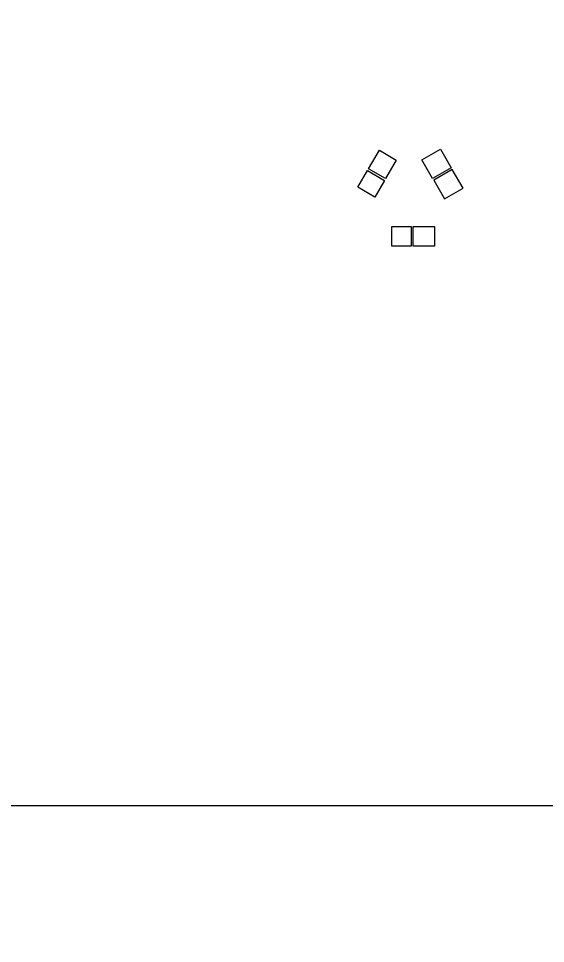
# Model space of a CAD drawing. Header units: metres. Extents: x 256329 to 886268, y -249371 to 355.
# Drawn here: x 285580.3 to 285646.3, y -997.9 to -882 of the extents above; entities that cross this region are included whole.
import ezdxf

# ---------------------------------------------------------------- set-up
doc = ezdxf.new("R2010")
doc.units = ezdxf.units.M
doc.header["$MEASUREMENT"] = 0
doc.layers.get('0').update_dxf_attribs({"lineweight": 18})
for name, color, linetype, lineweight in [('BLK_2_FLR_-2_LIFT_10', 1, 'Continuous', 0), ('BLK_2_FLR_-2_LIFT_11', 1, 'Continuous', 0), ('BLK_2_FLR_-2_LIFT_12', 1, 'Continuous', 0), ('BLK_2_FLR_-2_LIFT_7', 1, 'Continuous', 0), ('BLK_2_FLR_-2_LIFT_8', 1, 'Continuous', 0), ('BLK_2_FLR_-2_LIFT_9', 1, 'Continuous', 0)]:
    doc.layers.add(name, color=color, linetype=linetype, lineweight=lineweight)

msp = doc.modelspace()

# ---------------------------------------------------------------- linework, layer by layer
at = {"color": 6, "ltscale": 0.05}
msp.add_lwpolyline([(285462.22245, -528.934859), (286489.827232, -528.934859), (286489.827232, -980.695668), (285462.22245, -980.695668)], close=True, dxfattribs=at)
at = {"layer": 'BLK_2_FLR_-2_LIFT_10', "color": 1, "linetype": 'ByBlock', "lineweight": 9, "elevation": 0.042641}
msp.add_lwpolyline([(285627.641369, -899.734476), (285626.289408, -902.071612), (285624.168095, -900.845834), (285625.520056, -898.508698)], close=True, dxfattribs=at)
at = {"layer": 'BLK_2_FLR_-2_LIFT_11', "color": 1, "linetype": 'ByBlock', "lineweight": 9, "elevation": 0.042641}
msp.add_lwpolyline([(285634.533454, -900.718507), (285632.195119, -902.068392), (285630.845234, -899.730057), (285633.183569, -898.380172)], close=True, dxfattribs=at)
at = {"layer": 'BLK_2_FLR_-2_LIFT_12', "color": 2, "linetype": 'ByBlock', "lineweight": 9, "elevation": 0.124096}
msp.add_lwpolyline([(285633.677012, -904.619187), (285636.003216, -903.276306), (285634.653331, -900.937971), (285632.324567, -902.282331)], close=True, dxfattribs=at)
at = {"layer": 'BLK_2_FLR_-2_LIFT_7', "color": 1, "linetype": 'ByBlock', "lineweight": 9, "elevation": 0.042641}
msp.add_lwpolyline([(285629.747281, -908.069082), (285632.447894, -908.069082), (285632.447894, -910.518407), (285629.747281, -910.518407)], close=True, dxfattribs=at)
at = {"layer": 'BLK_2_FLR_-2_LIFT_8', "color": 1, "linetype": 'ByBlock', "lineweight": 9, "elevation": 0.042641}
msp.add_lwpolyline([(285627.097894, -908.07042), (285629.498507, -908.07042), (285629.498507, -910.51982), (285627.097894, -910.51982)], close=True, dxfattribs=at)
at = {"layer": 'BLK_2_FLR_-2_LIFT_9', "color": 1, "linetype": 'ByBlock', "lineweight": 9, "elevation": 0.159638}
msp.add_lwpolyline([(285624.961109, -904.372089), (285622.834016, -903.158653), (285624.043401, -901.061836), (285626.17638, -902.293441)], close=True, dxfattribs=at)

doc.saveas('drawing.dxf')
